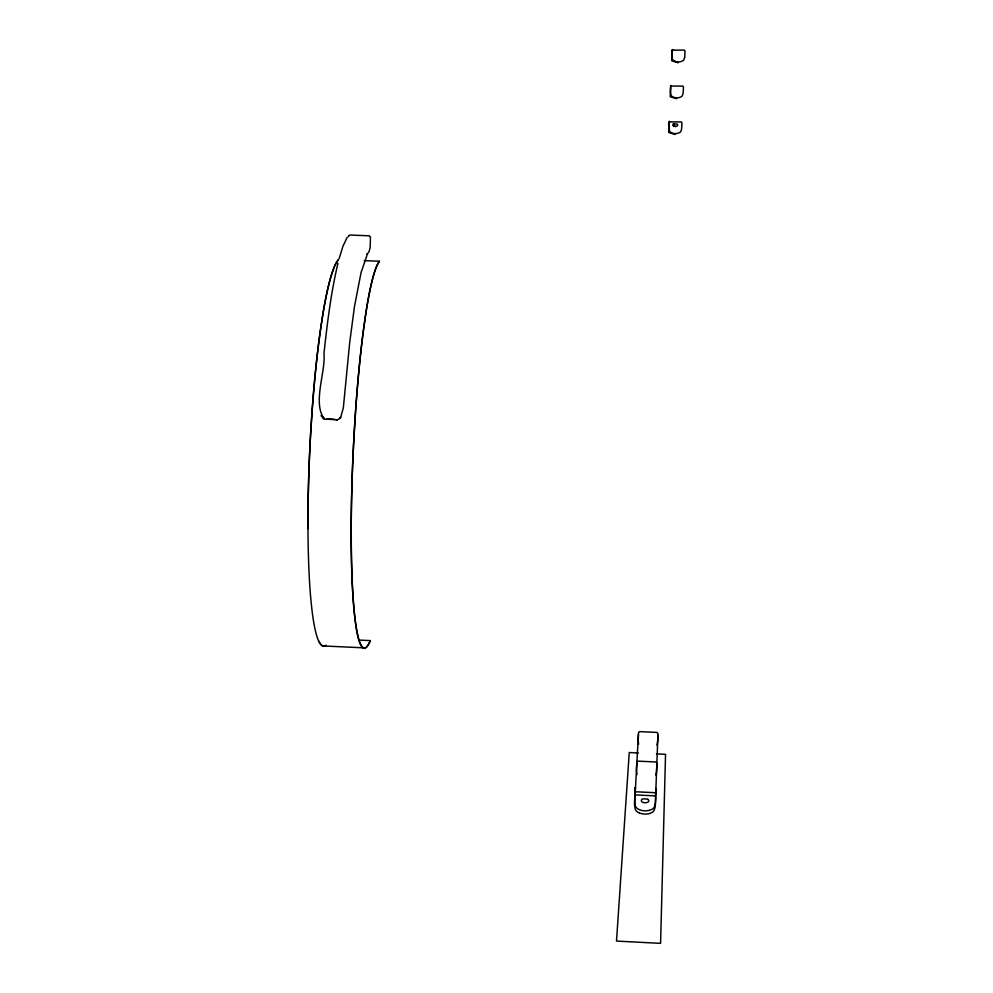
<?xml version="1.0" encoding="UTF-8"?>
<svg xmlns="http://www.w3.org/2000/svg" width="993" height="993" viewBox="0 0 993 993"><rect width="100%" height="100%" fill="white"/><g stroke="black" fill="none" stroke-linecap="round" stroke-linejoin="round"><path stroke-width="1.49" d="M635.123 794.388L638.487 733.306A12.524 12.028 6.7 0 1 638.586 732.251L639.877 731.63L655.901 732.375A19.537 18.743 6.6 0 1 657.105 732.474L657.962 733.628A20.704 19.885 7.3 0 1 657.962 734.249L655.653 795.405M634.937 799.638L635.334 787.35L635.135 792.65M656.87 764.697L656.894 763.865A21.412 20.53 7.5 0 0 656.907 763.22L656.013 762.041A20.208 19.351 6.7 0 0 654.772 761.929L638.201 761.147L636.873 761.792A12.946 12.412 6.8 0 0 636.774 762.885L636.525 768.681A56.886 54.491 5 0 0 636.501 770.58L637.022 774.503M657.925 735.366L657.714 739.859A41.421 39.77 8.3 0 1 657.428 743.049L656.907 745.073M656.857 765.02L656.646 769.662A42.848 41.061 8.4 0 1 656.348 772.939L655.814 775.036M669.046 124.684L668.984 126.496A36.12 35.909 -33.8 0 0 668.972 127.749L669.394 130.592A3.86 3.848 -31.1 0 0 670.66 132.268L671.988 133A9.769 9.731 -34 0 0 677.884 133.285L679.833 132.454A3.811 3.798 -31.5 0 0 681.012 131.039L681.546 129.152A27.183 27.121 -30.8 0 0 681.744 126.992L681.918 123.157A13.592 13.542 -34.1 0 0 681.918 122.735L681.359 121.965A12.822 12.772 -29.3 0 0 680.577 121.903L669.22 121.94A8.217 8.192 -34.5 0 0 669.158 122.66L669.059 124.41M670.548 88.886L670.486 90.698A36.244 36.033 -45.2 0 0 670.474 91.964L670.896 94.819A3.873 3.86 -48.6 0 0 672.162 96.507L673.49 97.227A9.793 9.756 -50.3 0 0 679.411 97.525L681.359 96.681A3.823 3.811 -47.7 0 0 682.539 95.266L683.085 93.367A27.283 27.196 -55 0 0 683.283 91.195L683.445 87.347A13.641 13.579 -52.3 0 0 683.457 86.925L682.886 86.143A12.872 12.822 -45.2 0 0 682.104 86.081L670.734 86.056A8.254 8.217 -50.3 0 0 670.66 86.85L670.56 88.613M672.062 52.927L672 54.752A36.381 36.133 -54.2 0 0 671.988 56.018L672.398 58.885A3.898 3.873 -60 0 0 673.676 60.573L675.017 61.305A9.843 9.781 -60.6 0 0 680.937 61.591L682.886 60.747A3.848 3.823 -58.8 0 0 684.078 59.319L684.611 57.42M672.075 52.641L672.162 50.879A8.279 8.229 -60.4 0 1 672.224 50.159L683.631 50.097A12.921 12.847 -57 0 1 684.425 50.159L684.996 50.941A13.691 13.617 -62.6 0 1 684.984 51.363L684.822 55.236A27.407 27.27 -66 0 1 684.624 57.42M638.449 734.112L638.251 738.929A54.987 52.778 4.8 0 0 638.238 740.778L638.623 744.191M655.728 793.668L656.025 788.368M634.974 793.593L634.726 799.576A58.848 56.253 5.1 0 0 634.701 801.55L635.383 805.993A6.293 6.02 7.3 0 0 637.469 808.637L639.629 809.804A15.913 15.218 7.1 0 0 649.248 810.375M348.568 235.788L349.995 235.043L368.055 235.751A22.144 21.734 38 0 1 369.408 235.85L370.401 237.203A23.497 23.038 40.6 0 1 370.414 237.923L370.265 244.477A47.043 46.063 41.1 0 1 370.004 248.2L369.111 251.415A6.591 6.467 39 0 1 367.137 253.848L366.752 254.109M673.204 123.753L673.055 125.528C673.912 127.427 679.013 126.421 677.474 124.262A7.46 7.435 -30.3 0 0 673.85 124.088M337.93 263.331C330.93 292.935 327.268 323.209 323.966 353.409C325.803 372.027 312.373 402.835 324.202 418.81L321.285 415.744L324.202 418.81M339.122 258.614L342.995 246.152L347.202 237.339M367.41 254.022L361.067 272.566L354.526 306.241L349.71 342.399L343.33 407.887L340.711 417.197L338.886 419.195L336.019 420.089M339.867 418.363L340.711 417.197M334.939 419.667L326.449 419.195M326.399 419.071L327.032 418.984A13.716 2.011 3.5 0 1 333.536 419.269L334.964 419.48M649.273 810.437L652.426 809.109A6.219 5.946 7 0 0 654.337 806.924L655.219 803.982A44.325 42.389 8.5 0 0 655.529 800.606L655.802 794.611A22.156 21.188 7.6 0 0 655.802 793.966L654.884 792.737A20.903 19.972 6.8 0 0 653.605 792.625L636.463 791.806L635.086 792.464A13.393 12.81 7 0 0 634.974 793.593M673.837 124.001L673.341 125.627L675.439 126.434M336.453 420.002L337.285 419.853M671.305 85.696L670.685 85.621L670.225 96.731L676.556 98.692M672.844 49.675L672.199 49.65L671.727 60.809L678.082 62.77M669.828 121.469L669.183 121.444L668.723 132.491L675.041 134.452M364.232 260.625L379.388 261.246L377.042 265.292A194.119 20.17 -87.3 0 0 371.655 282.36A197.086 20.468 -87.3 0 0 369.744 290.974A191.016 19.86 -87.4 0 0 365.635 314.347L363.004 333.102A190.929 19.86 -87.3 0 0 360.484 354.65A201.529 20.89 -87.3 0 0 359.305 366.094A189.886 19.748 -87.3 0 0 357.79 382.404A195.398 20.294 -87.3 0 0 355.568 410.879L354.017 435.964A189.564 19.723 -87.3 0 0 353.223 451.517A218.733 22.529 -87.3 0 0 352.925 457.823A184.686 19.252 -87.3 0 0 352.155 477.918L351.721 493.198A192.282 19.984 -87.3 0 0 351.237 530.585M359.503 640.1L370.252 640.597A195.062 20.257 -87.3 0 1 360.248 643.241M323.519 645.946L364.245 647.87M638.325 752.979L629.252 752.533L616.504 941.079L660.581 943.35L665.546 754.295L656.472 753.861M647.858 799.228C652.538 803.722 638.089 804.144 641.999 799.08A12.214 11.668 7.2 0 1 647.808 799.365M639.467 813.031L637.295 811.864A6.318 6.045 7.3 0 1 635.197 809.208L634.515 804.752A59.059 56.44 5.2 0 1 634.539 802.778L634.788 796.771A13.443 12.859 7 0 1 634.887 795.641L636.277 794.971L653.481 795.79A20.977 20.034 6.8 0 1 654.772 795.902L655.69 797.143A22.231 21.263 7.6 0 1 655.69 797.801L655.43 803.809A44.474 42.525 8.5 0 1 655.119 807.197L654.226 810.139A6.243 5.958 7 0 1 652.302 812.348L649.137 813.677A15.975 15.267 7.1 0 1 639.48 813.006M325.27 419.269L323.085 418.078L324.14 418.698M348.481 236.756A14.2 13.939 40 0 1 348.555 235.788M370.252 640.833A194.591 20.22 -87.3 0 1 351.696 493.583A194.591 20.22 -87.3 0 1 379.388 261.209M360.248 643.365A194.491 20.195 -87.3 0 1 351.261 530.535M326.114 645.227A194.467 23.025 -87.3 0 1 308.773 475.064A194.467 23.025 -87.3 0 1 338.476 259.521L335.833 263.604A193.995 22.976 -87.3 0 0 329.8 280.622A196.962 23.311 -87.3 0 0 327.678 289.236A190.892 22.628 -87.3 0 0 323.122 312.572L320.255 331.302A190.817 22.616 -87.3 0 0 317.499 352.813A201.405 23.795 -87.3 0 0 316.221 364.257A189.762 22.504 -87.3 0 0 314.607 380.555A195.273 23.112 -87.3 0 0 312.249 408.992L310.61 434.065A189.44 22.467 -87.3 0 0 309.804 449.606A218.597 25.657 -87.3 0 0 309.518 455.911A184.561 21.933 -87.3 0 0 308.761 475.995L308.351 491.262A192.158 22.777 -87.3 0 0 308.016 528.624M325.034 645.673A194.938 23.087 -87.3 0 1 318.952 641.292"/></g></svg>
